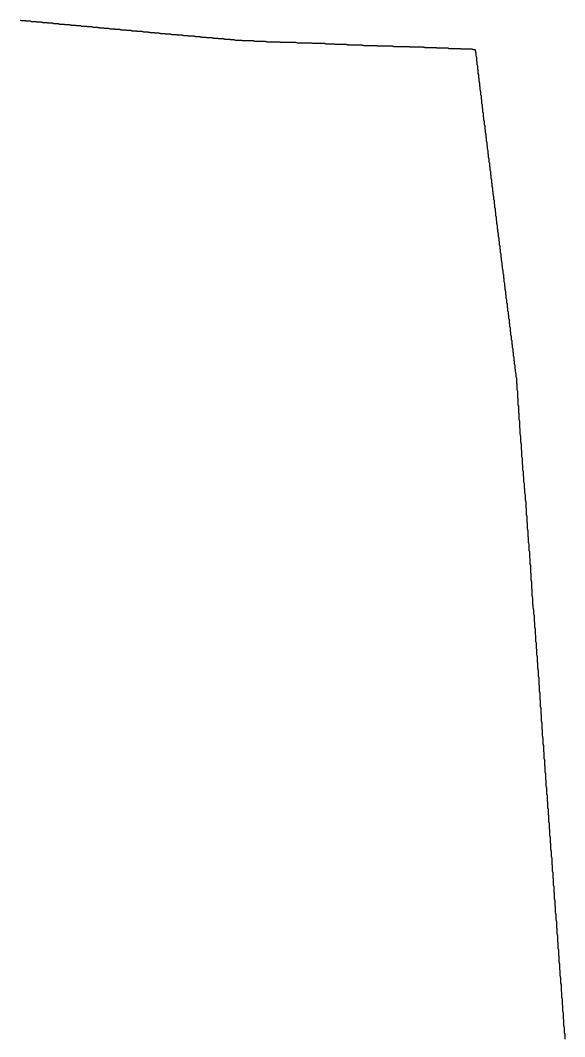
# Model space of a CAD drawing. Header units: metres. Extents: x -92469 to 35737, y 558 to 231008.
# Drawn here: x -31974 to 28521, y 115783 to 228765 of the extents above; entities that cross this region are included whole.
import ezdxf

# ---------------------------------------------------------------- set-up
doc = ezdxf.new("R2010")
doc.units = ezdxf.units.M
doc.layers.add('alpha_boundary_shrunk', color=7, linetype='Continuous')

msp = doc.modelspace()

# ---------------------------------------------------------------- linework, layer by layer
at = {"layer": 'alpha_boundary_shrunk', "color": 1}
msp.add_lwpolyline([(-31980, 228765), (-31934, 228759), (-31887, 228757), (-31486, 228757), (-31476, 228752), (-31434, 228733), (-31390, 228718), (-31345, 228707), (-31299, 228701), (-31252, 228699), (-30909, 228699), (-30899, 228694), (-30856, 228675), (-30812, 228660), (-30767, 228650), (-30721, 228643), (-30675, 228641), (-30273, 228641), (-30264, 228636), (-30221, 228617), (-30177, 228603), (-30132, 228592), (-30086, 228585), (-30040, 228583), (-29638, 228583), (-29629, 228578), (-29586, 228560), (-29542, 228545), (-29497, 228534), (-29451, 228528), (-29405, 228526), (-29003, 228526), (-28993, 228521), (-28951, 228502), (-28907, 228487), (-28862, 228476), (-28816, 228470), (-28770, 228468), (-28368, 228468), (-28358, 228463), (-28316, 228444), (-28272, 228429), (-28227, 228419), (-28181, 228412), (-28135, 228410), (-27791, 228410), (-27781, 228405), (-27739, 228386), (-27695, 228372), (-27650, 228361), (-27604, 228355), (-27557, 228352), (-27156, 228352), (-27146, 228347), (-27104, 228329), (-27060, 228314), (-27015, 228303), (-26969, 228297), (-26922, 228295), (-26521, 228295), (-26511, 228290), (-26469, 228271), (-26425, 228256), (-26380, 228246), (-26334, 228239), (-26287, 228237), (-25886, 228237), (-25876, 228232), (-25834, 228213), (-25790, 228198), (-25744, 228188), (-25699, 228181), (-25652, 228179), (-25308, 228179), (-25299, 228174), (-25256, 228155), (-25212, 228141), (-25167, 228130), (-25121, 228124), (-25075, 228121), (-24673, 228121), (-24664, 228117), (-24621, 228098), (-24577, 228083), (-24532, 228072), (-24486, 228066), (-24440, 228064), (-24038, 228064), (-24028, 228059), (-23986, 228040), (-23942, 228025), (-23897, 228015), (-23851, 228008), (-23805, 228006), (-23403, 228006), (-23393, 228001), (-23351, 227982), (-23307, 227967), (-23262, 227957), (-23216, 227950), (-23170, 227948), (-22768, 227948), (-22758, 227943), (-22716, 227925), (-22672, 227910), (-22627, 227899), (-22581, 227893), (-22535, 227891), (-22191, 227891), (-22181, 227886), (-22139, 227867), (-22095, 227852), (-22050, 227841), (-22004, 227835), (-21957, 227833), (-21556, 227833), (-21546, 227828), (-21504, 227809), (-21460, 227794), (-21415, 227784), (-21369, 227777), (-21322, 227775), (-20921, 227775), (-20911, 227770), (-20869, 227751), (-20825, 227737), (-20779, 227726), (-20734, 227719), (-20687, 227717), (-20286, 227717), (-20276, 227712), (-20233, 227694), (-20190, 227679), (-20144, 227668), (-20099, 227662), (-20052, 227660), (-19708, 227660), (-19699, 227655), (-19656, 227636), (-19612, 227621), (-19567, 227610), (-19521, 227604), (-19475, 227602), (-19073, 227602), (-19063, 227597), (-19021, 227578), (-18977, 227563), (-18932, 227553), (-18886, 227546), (-18840, 227544), (-18438, 227544), (-18428, 227539), (-18386, 227520), (-18342, 227506), (-18297, 227495), (-18251, 227489), (-18205, 227486), (-17803, 227486), (-17793, 227481), (-17751, 227463), (-17707, 227448), (-17662, 227437), (-17616, 227431), (-17570, 227429), (-17168, 227429), (-17158, 227424), (-17116, 227405), (-17072, 227390), (-17027, 227380), (-16981, 227373), (-16935, 227371), (-16591, 227371), (-16581, 227366), (-16539, 227347), (-16495, 227332), (-16450, 227322), (-16404, 227315), (-16357, 227313), (-15956, 227313), (-15946, 227308), (-15904, 227289), (-15860, 227275), (-15814, 227264), (-15769, 227258), (-15722, 227255), (-15321, 227255), (-15311, 227251), (-15268, 227232), (-15225, 227217), (-15179, 227206), (-15134, 227200), (-15087, 227198), (-14628, 227198), (-14618, 227193), (-14576, 227174), (-14532, 227159), (-14487, 227149), (-14441, 227142), (-14394, 227140), (-13993, 227140), (-13983, 227135), (-13941, 227116), (-13897, 227101), (-13852, 227091), (-13806, 227084), (-13759, 227082), (-13358, 227082), (-13348, 227077), (-13306, 227059), (-13262, 227044), (-13216, 227033), (-13171, 227027), (-13124, 227025), (-12665, 227025), (-12655, 227020), (-12613, 227001), (-12569, 226986), (-12524, 226975), (-12478, 226969), (-12432, 226967), (-12030, 226967), (-12020, 226962), (-11978, 226943), (-11934, 226928), (-11889, 226918), (-11843, 226911), (-11796, 226909), (-11395, 226909), (-11385, 226904), (-11343, 226885), (-11299, 226871), (-11254, 226860), (-11208, 226853), (-11161, 226851), (-10702, 226851), (-10692, 226846), (-10650, 226828), (-10606, 226813), (-10561, 226802), (-10515, 226796), (-10469, 226794), (-10067, 226794), (-10057, 226789), (-10015, 226770), (-9971, 226755), (-9926, 226744), (-9880, 226738), (-9834, 226736), (-9432, 226736), (-9422, 226731), (-9380, 226712), (-9336, 226697), (-9291, 226687), (-9245, 226680), (-9198, 226678), (-8739, 226678), (-8729, 226673), (-8687, 226654), (-8643, 226640), (-8598, 226629), (-8552, 226623), (-8506, 226620), (-8220, 226620), (-8210, 226615), (-8167, 226597), (-8123, 226582), (-8078, 226571), (-8032, 226565), (-7986, 226563), (-7411, 226563), (-7401, 226558), (-7359, 226539), (-7315, 226524), (-7270, 226514), (-7224, 226507), (-7178, 226505), (-6083, 226505), (-6074, 226500), (-6031, 226481), (-5987, 226466), (-5942, 226456), (-5896, 226449), (-5850, 226447), (-4756, 226447), (-4746, 226442), (-4703, 226423), (-4659, 226409), (-4614, 226398), (-4568, 226392), (-4522, 226389), (-3197, 226389), (-3187, 226385), (-3145, 226366), (-3101, 226351), (-3056, 226340), (-3010, 226334), (-2963, 226332), (-1407, 226332), (-1397, 226327), (-1355, 226308), (-1311, 226293), (-1266, 226283), (-1220, 226276), (-1174, 226274), (383, 226274), (392, 226269), (435, 226250), (479, 226236), (524, 226225), (570, 226218), (616, 226216), (1826, 226216), (1836, 226211), (1878, 226193), (1922, 226178), (1967, 226167), (2013, 226161), (2059, 226159), (2865, 226159), (2875, 226154), (2917, 226135), (2961, 226120), (3006, 226109), (3052, 226103), (3099, 226101), (4251, 226101), (4261, 226096), (4303, 226077), (4347, 226062), (4392, 226052), (4438, 226045), (4484, 226043), (5925, 226043), (5935, 226038), (5977, 226019), (6021, 226005), (6066, 225994), (6112, 225988), (6158, 225985), (7541, 225985), (7551, 225980), (7594, 225962), (7638, 225947), (7683, 225936), (7729, 225930), (7775, 225928), (9331, 225928), (9341, 225923), (9383, 225904), (9427, 225889), (9472, 225878), (9518, 225872), (9565, 225870), (11179, 225870), (11188, 225865), (11231, 225846), (11275, 225831), (11320, 225821), (11366, 225814), (11412, 225812), (12795, 225812), (12805, 225807), (12847, 225788), (12891, 225774), (12936, 225763), (12982, 225757), (13029, 225754), (14181, 225754), (14191, 225749), (14233, 225731), (14277, 225716), (14322, 225705), (14368, 225699), (14414, 225697), (15509, 225697), (15518, 225692), (15561, 225673), (15605, 225658), (15650, 225648), (15696, 225641), (15742, 225639), (16836, 225639), (16846, 225634), (16889, 225615), (16933, 225600), (16978, 225590), (17024, 225583), (17070, 225581), (18222, 225581), (18232, 225576), (18274, 225557), (18318, 225543), (18363, 225532), (18409, 225526), (18455, 225523), (18591, 225523), (18591, 225388), (18593, 225342), (18599, 225296), (18610, 225251), (18625, 225207), (18643, 225165), (18648, 225155), (18648, 224927), (18650, 224880), (18657, 224834), (18667, 224789), (18682, 224745), (18701, 224703), (18706, 224693), (18706, 224407), (18708, 224361), (18715, 224315), (18725, 224270), (18740, 224226), (18759, 224183), (18764, 224173), (18764, 223945), (18766, 223899), (18772, 223853), (18783, 223808), (18798, 223764), (18817, 223722), (18821, 223712), (18821, 223483), (18824, 223437), (18830, 223391), (18841, 223346), (18855, 223302), (18874, 223260), (18879, 223250), (18879, 222964), (18881, 222917), (18888, 222871), (18898, 222826), (18913, 222782), (18932, 222740), (18937, 222730), (18937, 222502), (18939, 222456), (18946, 222410), (18956, 222364), (18971, 222321), (18990, 222278), (18995, 222268), (18995, 222040), (18997, 221994), (19003, 221948), (19014, 221903), (19029, 221859), (19047, 221816), (19052, 221806), (19052, 221578), (19055, 221532), (19061, 221486), (19072, 221441), (19086, 221397), (19105, 221354), (19110, 221345), (19110, 221058), (19112, 221012), (19119, 220966), (19129, 220921), (19144, 220877), (19163, 220835), (19168, 220825), (19168, 220597), (19170, 220550), (19176, 220504), (19187, 220459), (19202, 220415), (19221, 220373), (19226, 220363), (19226, 220135), (19228, 220088), (19234, 220043), (19245, 219997), (19260, 219954), (19278, 219911), (19283, 219901), (19283, 219615), (19285, 219569), (19292, 219523), (19303, 219478), (19317, 219434), (19336, 219392), (19341, 219382), (19341, 219153), (19343, 219107), (19350, 219061), (19360, 219016), (19375, 218972), (19394, 218930), (19399, 218920), (19399, 218691), (19401, 218645), (19407, 218599), (19418, 218554), (19433, 218510), (19452, 218468), (19457, 218458), (19457, 218230), (19459, 218183), (19465, 218137), (19476, 218092), (19491, 218048), (19509, 218006), (19514, 217996), (19514, 217768), (19516, 217721), (19523, 217676), (19533, 217630), (19548, 217586), (19567, 217544), (19572, 217534), (19572, 217306), (19574, 217260), (19581, 217214), (19591, 217169), (19606, 217125), (19625, 217082), (19630, 217072), (19630, 216844), (19632, 216798), (19638, 216752), (19649, 216707), (19664, 216663), (19683, 216620), (19687, 216610), (19687, 216382), (19690, 216336), (19696, 216290), (19707, 216245), (19721, 216201), (19740, 216159), (19745, 216149), (19745, 215920), (19747, 215874), (19754, 215828), (19764, 215783), (19779, 215739), (19798, 215697), (19803, 215687), (19803, 215458), (19805, 215412), (19812, 215366), (19822, 215321), (19837, 215277), (19856, 215235), (19861, 215225), (19861, 214997), (19863, 214950), (19869, 214904), (19880, 214859), (19895, 214815), (19913, 214773), (19918, 214763), (19918, 214535), (19921, 214488), (19927, 214442), (19938, 214397), (19952, 214353), (19971, 214311), (19976, 214301), (19976, 214073), (19978, 214027), (19985, 213981), (19995, 213936), (20010, 213892), (20029, 213849), (20034, 213839), (20034, 213611), (20036, 213565), (20042, 213519), (20053, 213474), (20068, 213430), (20087, 213387), (20092, 213377), (20092, 213149), (20094, 213103), (20100, 213057), (20111, 213012), (20126, 212968), (20144, 212925), (20149, 212916), (20149, 212687), (20151, 212641), (20158, 212595), (20169, 212550), (20183, 212506), (20202, 212464), (20207, 212454), (20207, 212225), (20209, 212179), (20216, 212133), (20226, 212088), (20241, 212044), (20260, 212002), (20265, 211992), (20265, 211764), (20267, 211717), (20273, 211671), (20284, 211626), (20299, 211582), (20318, 211540), (20323, 211530), (20323, 211302), (20325, 211255), (20331, 211209), (20342, 211164), (20357, 211120), (20375, 211078), (20380, 211068), (20380, 210840), (20382, 210793), (20389, 210748), (20399, 210702), (20414, 210659), (20433, 210616), (20438, 210606), (20438, 210378), (20440, 210332), (20447, 210286), (20457, 210241), (20472, 210197), (20491, 210154), (20496, 210144), (20496, 209916), (20498, 209870), (20504, 209824), (20515, 209779), (20530, 209735), (20549, 209692), (20553, 209683), (20553, 209454), (20556, 209408), (20562, 209362), (20573, 209317), (20587, 209273), (20606, 209231), (20611, 209221), (20611, 208992), (20613, 208946), (20620, 208900), (20630, 208855), (20645, 208811), (20664, 208769), (20669, 208759), (20669, 208530), (20671, 208484), (20677, 208438), (20688, 208393), (20703, 208349), (20722, 208307), (20727, 208297), (20727, 208069), (20729, 208022), (20735, 207976), (20746, 207931), (20761, 207887), (20779, 207845), (20784, 207835), (20784, 207607), (20787, 207560), (20793, 207515), (20804, 207469), (20818, 207426), (20837, 207383), (20842, 207373), (20842, 207145), (20844, 207099), (20851, 207053), (20861, 207008), (20876, 206964), (20895, 206921), (20900, 206911), (20900, 206683), (20902, 206637), (20908, 206591), (20919, 206546), (20934, 206502), (20953, 206459), (20958, 206450), (20958, 206221), (20960, 206175), (20966, 206129), (20977, 206084), (20992, 206040), (21010, 205998), (21015, 205988), (21015, 205759), (21017, 205713), (21024, 205667), (21035, 205622), (21049, 205578), (21068, 205536), (21073, 205526), (21073, 205297), (21075, 205251), (21082, 205205), (21092, 205160), (21107, 205116), (21126, 205074), (21131, 205064), (21131, 204836), (21133, 204789), (21139, 204743), (21150, 204698), (21165, 204654), (21184, 204612), (21189, 204602), (21189, 204374), (21191, 204327), (21197, 204282), (21208, 204236), (21223, 204192), (21241, 204150), (21246, 204140), (21246, 203912), (21248, 203866), (21255, 203820), (21265, 203775), (21280, 203731), (21299, 203688), (21304, 203678), (21304, 203508), (21306, 203461), (21313, 203416), (21323, 203370), (21338, 203327), (21357, 203284), (21362, 203274), (21362, 203046), (21364, 203000), (21370, 202954), (21381, 202909), (21396, 202865), (21414, 202822), (21419, 202812), (21419, 202584), (21422, 202538), (21428, 202492), (21439, 202447), (21453, 202403), (21472, 202360), (21477, 202351), (21477, 202122), (21479, 202076), (21486, 202030), (21496, 201985), (21511, 201941), (21530, 201899), (21535, 201889), (21535, 201660), (21537, 201614), (21543, 201568), (21554, 201523), (21569, 201479), (21588, 201437), (21593, 201427), (21593, 201198), (21595, 201152), (21601, 201106), (21612, 201061), (21627, 201017), (21645, 200975), (21650, 200965), (21650, 200737), (21653, 200690), (21659, 200644), (21670, 200599), (21684, 200555), (21703, 200513), (21708, 200503), (21708, 200275), (21710, 200228), (21717, 200183), (21727, 200137), (21742, 200093), (21761, 200051), (21766, 200041), (21766, 199813), (21768, 199767), (21774, 199721), (21785, 199676), (21800, 199632), (21819, 199589), (21824, 199579), (21824, 199351), (21826, 199305), (21832, 199259), (21843, 199214), (21858, 199170), (21876, 199127), (21881, 199117), (21881, 198889), (21883, 198843), (21890, 198797), (21901, 198752), (21915, 198708), (21934, 198666), (21939, 198656), (21939, 198427), (21941, 198381), (21948, 198335), (21958, 198290), (21973, 198246), (21992, 198204), (21997, 198194), (21997, 197965), (21999, 197919), (22005, 197873), (22016, 197828), (22031, 197784), (22050, 197742), (22055, 197732), (22055, 197504), (22057, 197457), (22063, 197411), (22074, 197366), (22089, 197322), (22107, 197280), (22112, 197270), (22112, 197042), (22114, 196995), (22121, 196949), (22131, 196904), (22146, 196860), (22165, 196818), (22170, 196808), (22170, 196580), (22172, 196534), (22179, 196488), (22189, 196443), (22204, 196399), (22223, 196356), (22228, 196346), (22228, 196176), (22230, 196129), (22236, 196083), (22247, 196038), (22262, 195994), (22280, 195952), (22285, 195942), (22285, 195714), (22288, 195668), (22294, 195622), (22305, 195577), (22319, 195533), (22338, 195490), (22343, 195480), (22343, 195252), (22345, 195206), (22352, 195160), (22362, 195115), (22377, 195071), (22396, 195028), (22401, 195018), (22401, 194790), (22403, 194744), (22409, 194698), (22420, 194653), (22435, 194609), (22454, 194566), (22459, 194557), (22459, 194328), (22461, 194282), (22467, 194236), (22478, 194191), (22493, 194147), (22511, 194105), (22516, 194095), (22516, 193866), (22519, 193820), (22525, 193774), (22536, 193729), (22550, 193685), (22569, 193643), (22574, 193633), (22574, 193405), (22576, 193358), (22583, 193312), (22593, 193267), (22608, 193223), (22627, 193181), (22632, 193171), (22632, 192943), (22634, 192896), (22640, 192850), (22651, 192805), (22666, 192761), (22685, 192719), (22690, 192709), (22690, 192481), (22692, 192434), (22698, 192389), (22709, 192343), (22724, 192300), (22742, 192257), (22747, 192247), (22747, 192019), (22749, 191973), (22756, 191927), (22767, 191882), (22781, 191838), (22800, 191795), (22805, 191785), (22805, 191557), (22807, 191511), (22814, 191465), (22824, 191420), (22839, 191376), (22858, 191333), (22863, 191324), (22863, 191095), (22865, 191049), (22871, 191003), (22882, 190958), (22897, 190914), (22916, 190872), (22920, 190862), (22920, 190633), (22923, 190587), (22929, 190541), (22940, 190496), (22954, 190452), (22973, 190410), (22978, 190400), (22978, 190171), (22980, 190125), (22987, 190079), (22997, 190034), (23012, 189990), (23031, 189948), (23036, 189938), (23036, 189710), (23038, 189663), (23045, 189617), (23055, 189572), (23070, 189528), (23089, 189486), (23094, 189476), (23094, 189248), (23096, 189201), (23102, 189156), (23113, 189110), (23128, 189067), (23146, 189024), (23151, 189014), (23151, 188613), (23154, 188566), (23160, 188521), (23171, 188475), (23185, 188431), (23204, 188389), (23209, 188379), (23209, 187804), (23211, 187758), (23218, 187712), (23228, 187667), (23243, 187623), (23262, 187581), (23267, 187571), (23267, 186938), (23269, 186892), (23275, 186846), (23286, 186801), (23301, 186757), (23320, 186715), (23325, 186705), (23325, 186130), (23327, 186084), (23333, 186038), (23344, 185993), (23359, 185949), (23377, 185907), (23382, 185897), (23382, 185264), (23385, 185218), (23391, 185172), (23402, 185127), (23416, 185083), (23435, 185041), (23440, 185031), (23440, 184456), (23442, 184410), (23449, 184364), (23459, 184319), (23474, 184275), (23493, 184232), (23498, 184222), (23498, 183590), (23500, 183544), (23506, 183498), (23517, 183453), (23532, 183409), (23551, 183366), (23556, 183356), (23556, 182782), (23558, 182735), (23564, 182690), (23575, 182644), (23590, 182600), (23608, 182558), (23613, 182548), (23613, 181973), (23615, 181927), (23622, 181881), (23633, 181836), (23647, 181792), (23666, 181750), (23671, 181740), (23671, 181165), (23673, 181119), (23680, 181073), (23690, 181028), (23705, 180984), (23724, 180942), (23729, 180932), (23729, 180357), (23731, 180311), (23737, 180265), (23748, 180220), (23763, 180176), (23782, 180133), (23786, 180123), (23786, 179549), (23789, 179502), (23795, 179456), (23806, 179411), (23820, 179367), (23839, 179325), (23844, 179315), (23844, 178856), (23846, 178810), (23853, 178764), (23863, 178719), (23878, 178675), (23897, 178632), (23902, 178622), (23902, 178221), (23904, 178175), (23911, 178129), (23921, 178084), (23936, 178040), (23955, 177997), (23960, 177987), (23960, 177528), (23962, 177482), (23968, 177436), (23979, 177391), (23994, 177347), (24012, 177304), (24017, 177295), (24017, 176893), (24020, 176847), (24026, 176801), (24037, 176756), (24051, 176712), (24070, 176669), (24075, 176659), (24075, 176258), (24077, 176212), (24084, 176166), (24094, 176121), (24109, 176077), (24128, 176034), (24133, 176024), (24133, 175507), (24135, 175461), (24141, 175415), (24152, 175370), (24167, 175326), (24186, 175284), (24191, 175274), (24191, 174699), (24193, 174653), (24199, 174607), (24210, 174562), (24225, 174518), (24243, 174476), (24248, 174466), (24248, 173891), (24250, 173845), (24257, 173799), (24268, 173754), (24282, 173710), (24301, 173667), (24306, 173657), (24306, 173083), (24308, 173036), (24315, 172990), (24325, 172945), (24340, 172901), (24359, 172859), (24364, 172849), (24364, 172274), (24366, 172228), (24372, 172182), (24383, 172137), (24398, 172093), (24417, 172051), (24422, 172041), (24422, 171524), (24424, 171478), (24430, 171432), (24441, 171387), (24456, 171343), (24474, 171300), (24479, 171290), (24479, 170773), (24481, 170727), (24488, 170681), (24499, 170636), (24513, 170592), (24532, 170550), (24537, 170540), (24537, 169965), (24539, 169919), (24546, 169873), (24556, 169828), (24571, 169784), (24590, 169741), (24595, 169732), (24595, 169215), (24597, 169168), (24603, 169122), (24614, 169077), (24629, 169033), (24648, 168991), (24652, 168981), (24652, 168406), (24655, 168360), (24661, 168314), (24672, 168269), (24686, 168225), (24705, 168183), (24710, 168173), (24710, 167483), (24712, 167436), (24719, 167390), (24729, 167345), (24744, 167301), (24763, 167259), (24768, 167249), (24768, 166617), (24770, 166570), (24777, 166524), (24787, 166479), (24802, 166435), (24821, 166393), (24826, 166383), (24826, 165751), (24828, 165704), (24834, 165658), (24845, 165613), (24860, 165569), (24878, 165527), (24883, 165517), (24883, 164827), (24886, 164781), (24892, 164735), (24903, 164690), (24917, 164646), (24936, 164603), (24941, 164593), (24941, 164019), (24943, 163972), (24950, 163926), (24960, 163881), (24975, 163837), (24994, 163795), (24999, 163785), (24999, 163499), (25001, 163453), (25007, 163407), (25018, 163362), (25033, 163318), (25052, 163275), (25057, 163265), (25057, 162864), (25059, 162818), (25065, 162772), (25076, 162727), (25091, 162683), (25109, 162640), (25114, 162630), (25114, 162113), (25116, 162067), (25123, 162021), (25134, 161976), (25148, 161932), (25167, 161890), (25172, 161880), (25172, 161363), (25174, 161317), (25181, 161271), (25191, 161226), (25206, 161182), (25225, 161139), (25230, 161129), (25230, 160612), (25232, 160566), (25238, 160520), (25249, 160475), (25264, 160431), (25283, 160389), (25288, 160379), (25288, 159804), (25290, 159758), (25296, 159712), (25307, 159667), (25322, 159623), (25340, 159580), (25345, 159571), (25345, 159054), (25347, 159007), (25354, 158961), (25364, 158916), (25379, 158872), (25398, 158830), (25403, 158820), (25403, 158303), (25405, 158257), (25412, 158211), (25422, 158166), (25437, 158122), (25456, 158079), (25461, 158070), (25461, 157553), (25463, 157506), (25469, 157460), (25480, 157415), (25495, 157371), (25514, 157329), (25518, 157319), (25518, 156744), (25521, 156698), (25527, 156652), (25538, 156607), (25552, 156563), (25571, 156521), (25576, 156511), (25576, 155936), (25578, 155890), (25585, 155844), (25595, 155799), (25610, 155755), (25629, 155712), (25634, 155703), (25634, 155070), (25636, 155024), (25643, 154978), (25653, 154933), (25668, 154889), (25687, 154846), (25692, 154837), (25692, 154262), (25694, 154215), (25700, 154170), (25711, 154124), (25726, 154081), (25744, 154038), (25749, 154028), (25749, 153396), (25752, 153349), (25758, 153304), (25769, 153258), (25783, 153215), (25802, 153172), (25807, 153162), (25807, 152588), (25809, 152541), (25816, 152495), (25826, 152450), (25841, 152406), (25860, 152364), (25865, 152354), (25865, 151779), (25867, 151733), (25873, 151687), (25884, 151642), (25899, 151598), (25918, 151556), (25923, 151546), (25923, 150913), (25925, 150867), (25931, 150821), (25942, 150776), (25957, 150732), (25975, 150690), (25980, 150680), (25980, 150105), (25982, 150059), (25989, 150013), (26000, 149968), (26014, 149924), (26033, 149881), (26038, 149872), (26038, 149239), (26040, 149193), (26047, 149147), (26057, 149102), (26072, 149058), (26091, 149015), (26096, 149006), (26096, 148431), (26098, 148384), (26104, 148339), (26115, 148293), (26130, 148250), (26149, 148207), (26154, 148197), (26154, 147622), (26156, 147576), (26162, 147530), (26173, 147485), (26188, 147441), (26206, 147399), (26211, 147389), (26211, 146814), (26213, 146768), (26220, 146722), (26230, 146677), (26245, 146633), (26264, 146591), (26269, 146581), (26269, 146064), (26271, 146017), (26278, 145972), (26288, 145926), (26303, 145882), (26322, 145840), (26327, 145830), (26327, 145255), (26329, 145209), (26335, 145163), (26346, 145118), (26361, 145074), (26380, 145032), (26384, 145022), (26384, 144505), (26387, 144459), (26393, 144413), (26404, 144368), (26418, 144324), (26437, 144281), (26442, 144271), (26442, 143697), (26444, 143650), (26451, 143604), (26461, 143559), (26476, 143515), (26495, 143473), (26500, 143463), (26500, 142888), (26502, 142842), (26508, 142796), (26519, 142751), (26534, 142707), (26553, 142665), (26558, 142655), (26558, 142138), (26560, 142092), (26566, 142046), (26577, 142001), (26592, 141957), (26610, 141914), (26615, 141904), (26615, 141330), (26618, 141283), (26624, 141237), (26635, 141192), (26649, 141148), (26668, 141106), (26673, 141096), (26673, 140579), (26675, 140533), (26682, 140487), (26692, 140442), (26707, 140398), (26726, 140356), (26731, 140346), (26731, 139771), (26733, 139725), (26739, 139679), (26750, 139634), (26765, 139590), (26784, 139547), (26789, 139537), (26789, 139020), (26791, 138974), (26797, 138928), (26808, 138883), (26823, 138839), (26841, 138797), (26846, 138787), (26846, 138212), (26848, 138166), (26855, 138120), (26866, 138075), (26880, 138031), (26899, 137988), (26904, 137979), (26904, 137462), (26906, 137415), (26913, 137369), (26923, 137324), (26938, 137280), (26957, 137238), (26962, 137228), (26962, 136653), (26964, 136607), (26970, 136561), (26981, 136516), (26996, 136472), (27015, 136430), (27020, 136420), (27020, 135903), (27022, 135856), (27028, 135811), (27039, 135765), (27054, 135722), (27072, 135679), (27077, 135669), (27077, 135095), (27079, 135048), (27086, 135002), (27096, 134957), (27111, 134913), (27130, 134871), (27135, 134861), (27135, 134286), (27137, 134240), (27144, 134194), (27154, 134149), (27169, 134105), (27188, 134063), (27193, 134053), (27193, 133536), (27195, 133489), (27201, 133444), (27212, 133398), (27227, 133354), (27246, 133312), (27250, 133302), (27250, 132727), (27253, 132681), (27259, 132635), (27270, 132590), (27284, 132546), (27303, 132504), (27308, 132494), (27308, 131977), (27310, 131931), (27317, 131885), (27327, 131840), (27342, 131796), (27361, 131753), (27366, 131743), (27366, 131169), (27368, 131122), (27374, 131076), (27385, 131031), (27400, 130987), (27419, 130945), (27424, 130935), (27424, 130418), (27426, 130372), (27432, 130326), (27443, 130281), (27458, 130237), (27476, 130195), (27481, 130185), (27481, 129610), (27484, 129564), (27490, 129518), (27501, 129473), (27515, 129429), (27534, 129386), (27539, 129376), (27539, 128859), (27541, 128813), (27548, 128767), (27558, 128722), (27573, 128678), (27592, 128636), (27597, 128626), (27597, 128051), (27599, 128005), (27605, 127959), (27616, 127914), (27631, 127870), (27650, 127828), (27655, 127818), (27655, 127301), (27657, 127254), (27663, 127208), (27674, 127163), (27689, 127119), (27707, 127077), (27712, 127067), (27712, 126492), (27714, 126446), (27721, 126400), (27732, 126355), (27746, 126311), (27765, 126269), (27770, 126259), (27770, 125684), (27772, 125638), (27779, 125592), (27789, 125547), (27804, 125503), (27823, 125460), (27828, 125451), (27828, 124934), (27830, 124887), (27836, 124841), (27847, 124796), (27862, 124752), (27881, 124710), (27886, 124700), (27886, 124125), (27888, 124079), (27894, 124033), (27905, 123988), (27920, 123944), (27938, 123902), (27943, 123892), (27943, 123375), (27945, 123328), (27952, 123283), (27962, 123237), (27977, 123194), (27996, 123151), (28001, 123141), (28001, 122567), (28003, 122520), (28010, 122474), (28020, 122429), (28035, 122385), (28054, 122343), (28059, 122333), (28059, 121816), (28061, 121770), (28067, 121724), (28078, 121679), (28093, 121635), (28111, 121592), (28116, 121582), (28116, 121008), (28119, 120961), (28125, 120916), (28136, 120870), (28150, 120826), (28169, 120784), (28174, 120774), (28174, 120257), (28176, 120211), (28183, 120165), (28193, 120120), (28208, 120076), (28227, 120034), (28232, 120024), (28232, 119449), (28234, 119403), (28240, 119357), (28251, 119312), (28266, 119268), (28285, 119225), (28290, 119215), (28290, 118698), (28292, 118652), (28298, 118606), (28309, 118561), (28324, 118517), (28342, 118475), (28347, 118465), (28347, 117890), (28350, 117844), (28356, 117798), (28367, 117753), (28381, 117709), (28400, 117667), (28405, 117657), (28405, 117082), (28407, 117036), (28414, 116990), (28424, 116945), (28439, 116901), (28458, 116858), (28463, 116848), (28463, 116331), (28465, 116285), (28471, 116239), (28482, 116194), (28497, 116150), (28516, 116108), (28521, 116098), (28521, 115523)], dxfattribs=at)

doc.saveas('drawing.dxf')
